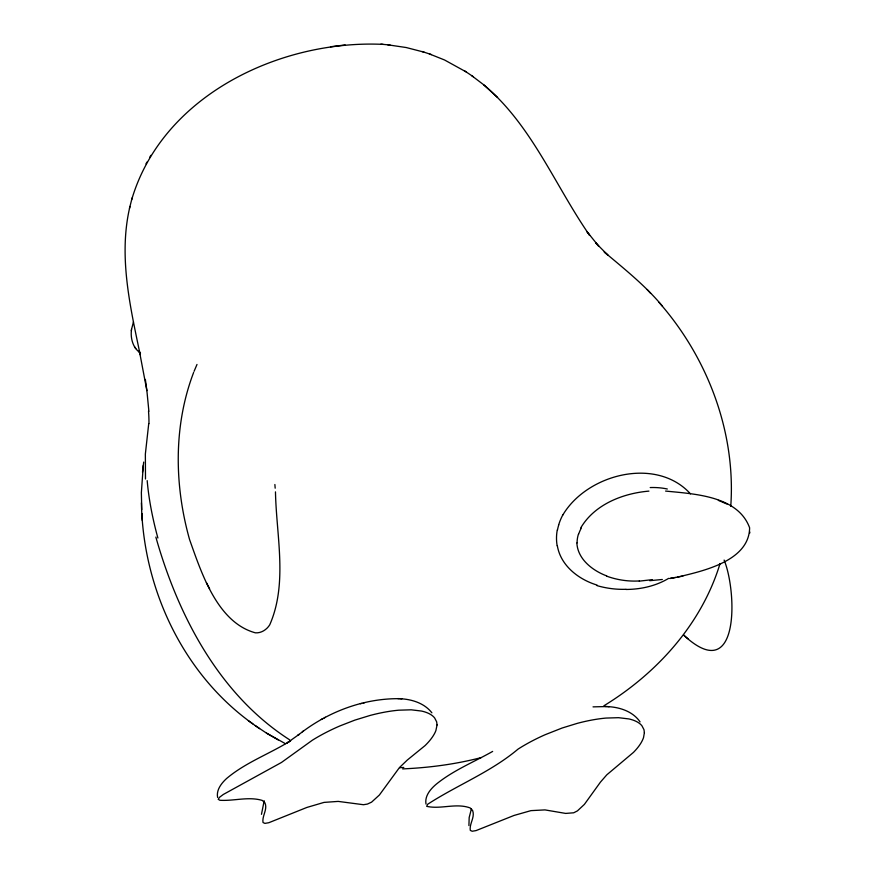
<?xml version="1.0" encoding="UTF-8"?>
<svg xmlns="http://www.w3.org/2000/svg" width="875" height="875" viewBox="0 0 875 875"><rect width="100%" height="100%" fill="white"/><g stroke="black" fill="none" stroke-linecap="round" stroke-linejoin="round"><path stroke-width="1.31" d="M261.472 814.33L264.184 800.745M730.756 506.362C736.006 432.327 707.7 357.656 658.952 302.323M148.728 423.642L145.359 454.048L145.491 479.008M131.403 330.302C130.452 338.702 133.055 348.239 140.503 353.03L139.081 351.969M143.292 465.347L141.367 492.625L141.75 509.655M131.502 329.459L133.492 321.825M142.505 472.227L143.708 462.066M131.348 330.75L131.545 329.12M129.959 206.456C118.256 255.686 130.123 306.294 140.164 354.692M665.591 491.072C694.334 493.97 737.953 495.797 749.623 527.811C749.175 561.083 702.942 571.069 677.37 577.128M131.644 199.806C162.378 95.331 280.241 39.561 383.097 44.373M129.478 208.381L132.114 197.936M558.72 524.891L558.25 526.608A38.773 30.428 -68.5 0 0 557.473 530.042M471.472 808.609L469.175 817.545L468.923 825.562M720.07 563.511C701.728 623.93 657.059 673.247 603.881 705.797M193.637 372.466C173.348 425.611 174.311 485.297 189.58 539.602C201.392 572.644 217.23 622.486 255.423 632.833C261.297 633.238 266.689 629.672 269.73 624.837C287.93 583.33 276.281 535.631 275.472 491.87M194.086 371.317L196.995 364.459M580.705 527.975C594.486 504.427 622.847 493.314 648.922 491.116M562.811 515.014C587.005 474.064 656.327 456.159 690.484 493.861M145.972 163.855L147.044 162.006M149.855 157.095L150.883 155.323M399.405 698.677C362.764 698.294 326.298 712.48 297.927 735.328L299.13 734.366L287.077 742.962L290.653 740.731C269.653 753.867 245.623 762.409 226.559 778.542C221.386 783.311 216.147 789.961 217.613 797.442M302.356 731.773L303.428 730.92M668.664 578.353C655.867 586.042 640.806 589.4 625.953 589.455M492.658 751.417C473.747 762.114 453.119 770.416 436.166 784.262C430.456 789.075 424.539 796.064 426.005 804.07M321.322 719.436L322.7 718.714M324.242 717.894L325.434 717.27M481.075 757.63C455.448 764.28 429.067 767.725 402.642 768.906M363.311 702.975L364.711 702.625M360.358 703.73L361.55 703.434M652.269 579.644L639.253 581.153M675.423 577.467L669.823 578.495L682.894 576.111M330.52 46.769L345.177 44.953M662.32 579.48L649.709 580.694M593.031 706.869L606.725 706.552M607.556 706.606C619.741 707.175 632.877 711.408 640.062 721.886M400.236 698.731C411.972 699.3 424.473 703.194 431.889 712.83M605.139 706.464L609.208 706.694M397.819 698.589L401.887 698.819M387.713 44.8L406.208 47.534L424.025 52.139M380.877 44.177L390.053 45.008M429.384 53.922L444.533 59.97L466.025 71.827M422.078 51.505L431.408 54.589M597.111 585.08C578.67 579.545 560.623 565.644 557.331 545.705M606.67 575.903C592.605 570.598 577.686 559.202 576.866 542.981M718.353 500.369L722.717 502.206M723.045 502.37L727.016 504.044M255.205 725.572L266.47 733.108L285.348 743.641M266.47 733.108L278.228 739.922M289.658 739.823C219.231 694.717 178.019 615.552 155.859 537.097M471.702 75.655L483.645 84.744C531.65 124.917 554.695 184.975 589.597 235.298L587.114 231.798L598.752 246.236L595.678 242.867L607.917 255.172L604.22 251.956C624.531 269.073 645.444 285.688 662.506 306.217M464.428 70.755L473.353 76.759M141.422 502.841C142.909 588.033 182.733 673.848 252.809 723.855M248.38 720.727L259.558 728.645M688.034 638.816L683.605 635.053C739.944 687.553 737.111 591.511 724.117 560.066M497.558 97.464L483.645 84.744M647.139 289.494L650.606 293.3M134.509 346.795L135.756 348.589M206.412 582.673L209.595 588.722M139.333 350.744L146.88 390.622L148.892 411.327M146.88 390.622L145.359 379.422M274.881 484.509L275.177 488.184M749.777 531.923L749.82 532.962M141.947 513.538L142.275 520.439M403.791 767.441A339.664 234.653 77.2 0 1 399.689 767.703M157.883 538.038A197.116 74.408 65.2 0 1 147.186 480.627M148.52 411.337A360.555 216.737 1.4 0 1 148.947 423.653M577.106 542.916A26.644 20.847 -52.4 0 1 578.386 534.297M578.605 534.308A28.284 20.781 -54.7 0 1 581.23 528.194M639.264 580.956A164.894 115.609 -83.2 0 1 606.616 576.133M650.212 487.561A136.402 83.836 -53.1 0 1 667.319 489.005M557.167 545.77A39.123 30.614 -68.6 0 1 557.244 530.031M625.953 589.302A186.856 131.414 -87.8 0 1 597.013 585.627M558.677 524.88A42.022 33.152 -68.5 0 1 562.778 514.992M644.383 732.605L643.562 737.461A84.777 30.516 -20.9 0 1 633.456 752.402L606.802 774.823L600.447 782.119L584.391 804.388L577.402 810.906L573.705 812.788L565.677 813.422L544.972 809.9L530.961 810.633L513.986 815.467L476.055 830.594L472.205 831.25L470.291 830.386C469.197 823.648 475.245 817.25 472.587 810.436L470.148 807.942C456.138 802.714 440.759 809.583 426.683 806.334L427.667 804.256C457.275 785.05 490.798 772.056 518.044 749.12A84.711 30.494 -20.9 0 1 545.245 734.672L562.177 728L577.303 723.352A84.777 30.516 -20.9 0 1 606.058 718.069L618.516 717.686L628.841 718.922A84.777 30.527 -20.9 0 1 641.944 725.791L643.978 729.673L644.383 732.605M437.052 724.948L435.903 730.527A84.711 30.494 -20.9 0 1 425.064 745.598L407.323 760.025L399.47 767.539L379.389 795.014L371.602 802.123L367.391 804.081L363.464 804.716L338.188 801.402L324.023 802.397L306.884 807.439L268.767 822.73L264.906 823.386L263.014 822.511C261.887 815.883 267.881 809.452 264.917 802.812L262.281 800.428C248.445 796.294 233.964 801.183 219.855 800.275L218.214 799.291L219.494 797.322L223.322 794.456L281.466 762.464L312.364 740.217A84.777 30.516 -20.9 0 1 339.905 725.933L354.845 720.125L370.027 715.466A84.777 30.527 -20.9 0 1 398.77 710.194L411.195 709.811L421.542 711.058A84.777 30.516 -20.9 0 1 434.634 717.938L436.647 721.809L437.052 724.948"/></g></svg>
